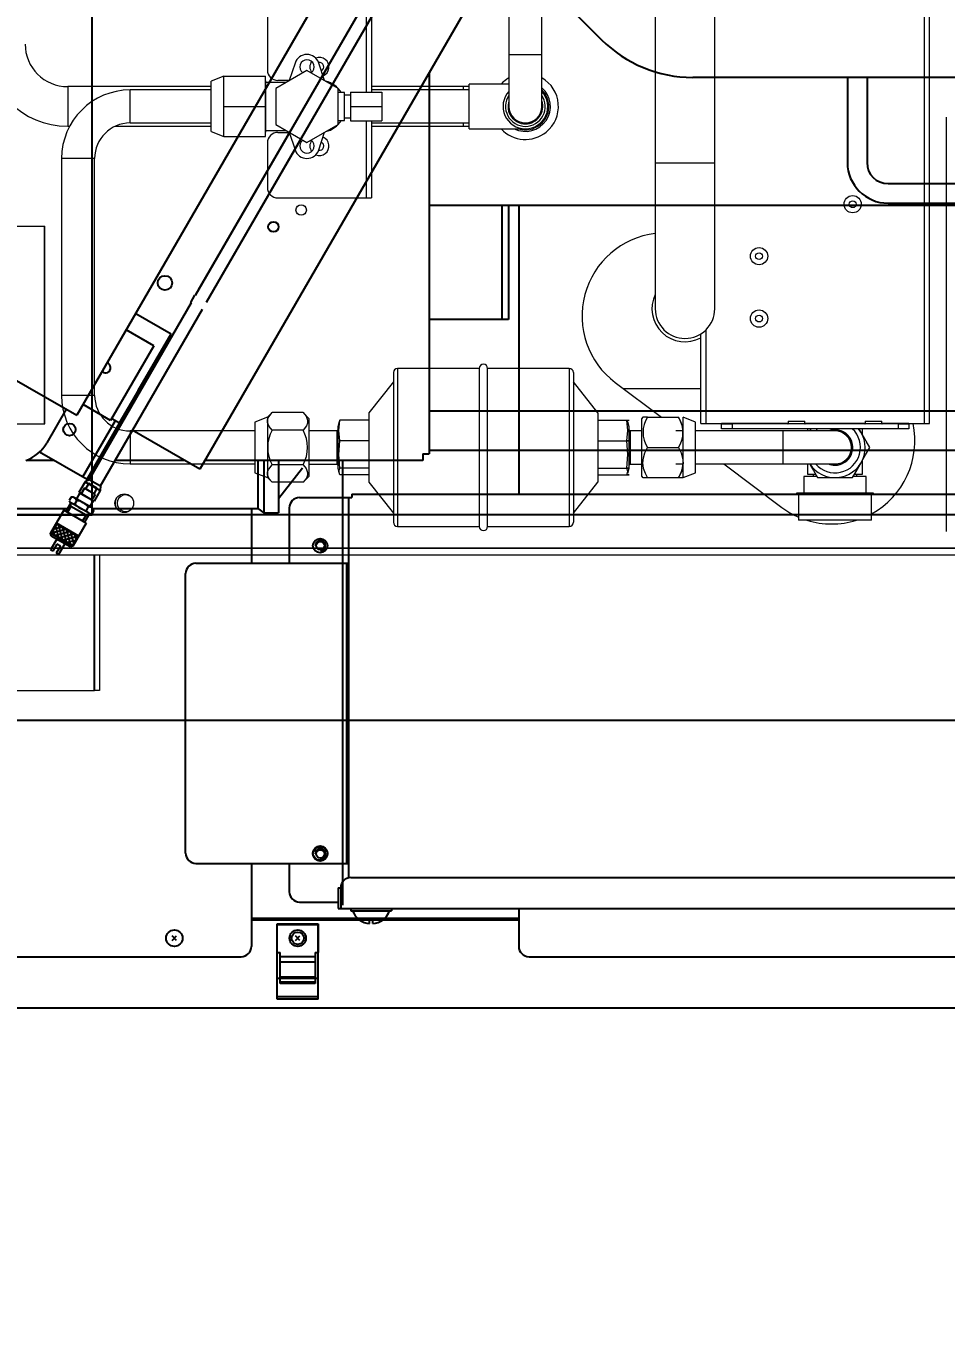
# Model space of a CAD drawing. Header units: millimetres. Extents: x 0 to 31017, y 0 to 21335.
# Drawn here: x 27232.9 to 27277.7, y 3327.3 to 3390.4 of the extents above; entities that cross this region are included whole.
import ezdxf
from ezdxf import colors
from ezdxf.entities.mleader import LeaderData, LeaderLine
from ezdxf.enums import TextEntityAlignment as Align
from ezdxf.math import Vec2, Vec3

# ---------------------------------------------------------------- set-up
doc = ezdxf.new("R2010")
doc.units = ezdxf.units.MM
doc.layers.add('DIM', color=2, linetype='Continuous')
doc.styles.get("Standard").update_dxf_attribs({"font": 'arial.ttf'})

# ---------------------------------------------------------------- blocks, each defined once
blk = doc.blocks.new('Q6')
for p, q in [((-10, -29.73), (-10, 6.5)), ((10, 6.5), (-10, 6.5)), ((10, -29.73), (10, 6.5)), ((10, -19.66), (-10, -19.66)), ((10, -28.61), (-10, -28.61)), ((10, -29.73), (-10, -29.73))]:
    blk.add_line(p, q)
blk.add_circle((0, 0), 3)
blk = doc.blocks.new('3F機組圖灰底')
at = {"layer": 'DIM'}
h = blk.add_hatch(dxfattribs=at)
h.set_pattern_fill('ANSI37', color=8, scale=0.05, angle=-120, style=0)
h.set_pattern_definition([(285, (106819.56572, -45591.3163), (0.1533407, 0.0410875), []), (15, (106819.56572, -45591.3163), (-0.0410875, 0.1533407), [])])
h.paths.add_polyline_path([(106823.182, -45607.483), (106822.897, -45607.976), (106823.443, -45608.291), (106823.728, -45607.798)])
h.paths.add_polyline_path([(106822.636, -45607.168), (106822.351, -45607.661), (106822.897, -45607.976), (106823.182, -45607.483)])
at = {"color": 8, "linetype": 'Continuous', "lineweight": 15}
for p, q in [((106851.764, -45568.103), (106851.764, -45589.655)), ((106854.654, -45589.655), (106854.654, -45568.103)), ((106832.902, -45570.362), (106832.902, -45585.122)), ((106837.708, -45570.932), (106837.708, -45586.192)), ((106837.961, -45570.932), (106837.961, -45586.192)), ((106844.645, -45572.221), (106844.645, -45584.363)), ((106846.252, -45584.363), (106846.252, -45572.221)), ((106864.855, -45602.322), (106864.855, -45579.051)), ((106865.108, -45602.322), (106865.108, -45579.051)), ((106844.645, -45584.363), (106844.645, -45586.892)), ((106844.645, -45584.363), (106846.252, -45584.363)), ((106846.252, -45586.892), (106846.252, -45584.363)), ((106834.824, -45585.138), (106833.305, -45586.015)), ((106834.248, -45584.778), (106833.963, -45585.635)), ((106836.344, -45586.015), (106834.824, -45585.138)), ((106835.685, -45585.635), (106835.4, -45584.778)), ((106830.17, -45585.929), (106823.189, -45585.929)), ((106823.189, -45585.929), (106823.189, -45586.892)), ((106830.777, -45585.425), (106830.17, -45585.67)), ((106830.17, -45586.892), (106830.17, -45585.67)), ((106830.777, -45586.159), (106830.777, -45585.425)), ((106830.777, -45585.425), (106832.801, -45585.425)), ((106832.801, -45586.892), (106832.801, -45585.425)), ((106832.821, -45585.648), (106832.801, -45585.648)), ((106832.821, -45586.892), (106832.821, -45585.648)), ((106833.8, -45585.729), (106832.821, -45585.729)), ((106833.966, -45585.628), (106833.408, -45585.628)), ((106836.251, -45585.929), (106836.195, -45585.929)), ((106842.413, -45585.929), (106837.961, -45585.929)), ((106842.716, -45585.929), (106842.413, -45585.929)), ((106842.413, -45585.929), (106842.413, -45586.089)), ((106844.645, -45585.803), (106842.716, -45585.803)), ((106842.716, -45587.982), (106842.716, -45585.803)), ((106830.17, -45586.089), (106826.224, -45586.089)), ((106826.224, -45587.696), (106826.224, -45586.089)), ((106830.777, -45586.892), (106830.777, -45586.159)), ((106833.305, -45586.015), (106833.305, -45587.77)), ((106836.344, -45587.77), (106836.344, -45586.015)), ((106836.408, -45586.089), (106836.344, -45586.089)), ((106836.646, -45586.209), (106836.344, -45586.209)), ((106836.646, -45586.892), (106836.646, -45586.209)), ((106836.949, -45586.336), (106836.646, -45586.336)), ((106836.949, -45586.192), (106836.949, -45586.892)), ((106836.949, -45586.192), (106838.467, -45586.192)), ((106842.716, -45586.089), (106837.961, -45586.089)), ((106838.467, -45586.192), (106838.467, -45586.892)), ((106823.189, -45586.892), (106823.189, -45587.856)), ((106830.17, -45588.115), (106830.17, -45586.892)), ((106830.777, -45586.892), (106832.801, -45586.892)), ((106830.777, -45587.626), (106830.777, -45586.892)), ((106832.801, -45588.36), (106832.801, -45586.892)), ((106832.821, -45588.137), (106832.821, -45586.892)), ((106836.646, -45587.575), (106836.646, -45586.892)), ((106836.949, -45586.892), (106838.467, -45586.892)), ((106836.949, -45586.892), (106836.949, -45587.593)), ((106838.467, -45586.892), (106838.467, -45587.593)), ((106826.224, -45587.696), (106830.17, -45587.696)), ((106830.777, -45588.36), (106830.777, -45587.626)), ((106833.305, -45587.77), (106834.824, -45588.647)), ((106834.824, -45588.647), (106836.344, -45587.77)), ((106836.344, -45587.575), (106836.646, -45587.575)), ((106836.344, -45587.696), (106836.408, -45587.696)), ((106836.646, -45587.449), (106836.949, -45587.449)), ((106836.949, -45587.593), (106838.467, -45587.593)), ((106837.708, -45587.593), (106837.708, -45591.344)), ((106837.961, -45587.593), (106837.961, -45591.344)), ((106837.961, -45587.696), (106842.716, -45587.696)), ((106842.413, -45587.696), (106842.413, -45587.856)), ((106865.907, -45587.419), (106865.907, -45607.574)), ((106823.189, -45587.856), (106823.282, -45587.856)), ((106825.497, -45587.856), (106830.17, -45587.856)), ((106830.17, -45588.115), (106830.777, -45588.36)), ((106830.777, -45588.36), (106832.801, -45588.36)), ((106832.801, -45588.137), (106832.821, -45588.137)), ((106832.821, -45588.056), (106833.8, -45588.056)), ((106833.408, -45588.157), (106833.966, -45588.157)), ((106833.963, -45588.15), (106834.248, -45589.007)), ((106835.4, -45589.007), (106835.685, -45588.15)), ((106836.195, -45587.856), (106836.251, -45587.856)), ((106837.961, -45587.856), (106842.413, -45587.856)), ((106842.413, -45587.856), (106842.716, -45587.856)), ((106842.716, -45587.982), (106845.448, -45587.982)), ((106832.902, -45588.663), (106832.902, -45590.838)), ((106822.891, -45589.422), (106822.891, -45600.956)), ((106824.498, -45589.422), (106822.891, -45589.422)), ((106824.498, -45600.956), (106824.498, -45589.422)), ((106851.764, -45589.655), (106851.764, -45596.737)), ((106854.654, -45589.655), (106851.764, -45589.655)), ((106854.654, -45596.737), (106854.654, -45589.655)), ((106833.408, -45591.344), (106837.708, -45591.344)), ((106837.708, -45591.344), (106837.961, -45591.344)), ((106820.312, -45592.72), (106822.067, -45592.72)), ((106822.067, -45592.72), (106822.081, -45592.72)), ((106822.067, -45602.333), (106822.067, -45592.72)), ((106822.081, -45602.333), (106822.081, -45592.72)), ((106854.231, -45602.322), (106854.231, -45597.759)), ((106853.978, -45602.322), (106853.978, -45597.961)), ((106843.202, -45599.641), (106839.231, -45599.641)), ((106839.231, -45599.641), (106839.231, -45607.331)), ((106843.202, -45599.641), (106843.202, -45607.331)), ((106847.578, -45599.641), (106843.607, -45599.641)), ((106843.607, -45600.829), (106843.607, -45599.641)), ((106847.578, -45599.641), (106847.578, -45607.331)), ((106839.029, -45600.297), (106837.84, -45601.795)), ((106839.029, -45599.843), (106839.029, -45607.128)), ((106847.78, -45599.843), (106847.78, -45607.128)), ((106848.969, -45601.795), (106847.78, -45600.297)), ((106849.819, -45600.329), (106852.072, -45602.018)), ((106824.498, -45600.956), (106822.891, -45600.956)), ((106843.607, -45607.331), (106843.607, -45600.829)), ((106853.978, -45600.633), (106850.224, -45600.633)), ((106820.312, -45602.333), (106822.067, -45602.333)), ((106822.067, -45602.333), (106822.081, -45602.333)), ((106832.902, -45602.018), (106832.295, -45602.247)), ((106832.295, -45602.247), (106832.295, -45604.725)), ((106833.13, -45601.791), (106832.902, -45602.019)), ((106832.902, -45602.018), (106832.902, -45604.954)), ((106834.632, -45601.791), (106833.13, -45601.791)), ((106834.926, -45602.085), (106834.632, -45601.791)), ((106834.926, -45603.486), (106834.926, -45602.085)), ((106836.384, -45602.244), (106836.322, -45602.483)), ((106836.423, -45602.151), (106836.395, -45602.246)), ((106837.84, -45602.151), (106836.423, -45602.151)), ((106837.84, -45601.795), (106837.84, -45605.177)), ((106848.969, -45601.795), (106848.969, -45605.177)), ((106848.969, -45602.151), (106850.386, -45602.151)), ((106850.386, -45602.151), (106850.487, -45602.151)), ((106850.386, -45602.151), (106850.487, -45602.151)), ((106850.386, -45602.151), (106850.414, -45602.246)), ((106850.487, -45602.483), (106850.425, -45602.244)), ((106851.164, -45602.015), (106851.094, -45602.085)), ((106851.094, -45602.085), (106851.094, -45604.887)), ((106851.388, -45602.018), (106851.164, -45602.018)), ((106851.388, -45602.018), (106852.89, -45602.018)), ((106853.725, -45602.247), (106853.118, -45602.018)), ((106853.118, -45604.22), (106853.118, -45602.018)), ((106853.725, -45604.106), (106853.725, -45602.247)), ((106853.978, -45602.322), (106854.231, -45602.322)), ((106854.231, -45602.322), (106854.99, -45602.322)), ((106854.99, -45602.322), (106854.99, -45602.343)), ((106858.233, -45602.322), (106854.99, -45602.322)), ((106858.233, -45602.211), (106858.233, -45602.322)), ((106858.233, -45602.211), (106859.032, -45602.211)), ((106858.233, -45602.322), (106859.032, -45602.322)), ((106859.032, -45602.322), (106859.032, -45602.211)), ((106861.976, -45602.322), (106859.032, -45602.322)), ((106861.976, -45602.211), (106861.976, -45602.322)), ((106861.976, -45602.211), (106862.776, -45602.211)), ((106861.976, -45602.322), (106862.776, -45602.322)), ((106862.776, -45602.322), (106862.776, -45602.211)), ((106864.096, -45602.322), (106862.776, -45602.322)), ((106864.096, -45602.343), (106864.096, -45602.322)), ((106864.096, -45602.322), (106864.855, -45602.322)), ((106864.855, -45602.322), (106865.108, -45602.322)), ((106832.295, -45602.683), (106826.224, -45602.683)), ((106826.224, -45602.683), (106826.224, -45604.289)), ((106834.632, -45602.639), (106833.13, -45602.639)), ((106836.271, -45602.677), (106834.926, -45602.677)), ((106836.271, -45602.677), (106836.271, -45604.295)), ((106836.322, -45602.483), (106836.322, -45604.211)), ((106850.486, -45602.479), (106850.487, -45602.479)), ((106850.487, -45602.479), (106850.486, -45602.479)), ((106850.487, -45604.489), (106850.487, -45602.483)), ((106851.094, -45602.677), (106850.538, -45602.677)), ((106850.538, -45602.677), (106850.538, -45604.295)), ((106853.118, -45602.683), (106852.764, -45602.683)), ((106857.974, -45602.683), (106853.725, -45602.683)), ((106854.99, -45602.575), (106854.99, -45602.343)), ((106854.99, -45602.343), (106855.496, -45602.343)), ((106855.496, -45602.575), (106854.99, -45602.575)), ((106863.59, -45602.343), (106855.496, -45602.343)), ((106855.496, -45602.343), (106855.496, -45602.575)), ((106863.59, -45602.575), (106855.496, -45602.575)), ((106860.504, -45602.683), (106857.974, -45602.683)), ((106857.974, -45602.683), (106857.974, -45604.289)), ((106859.189, -45602.683), (106859.189, -45602.575)), ((106861.819, -45602.575), (106861.819, -45602.829)), ((106863.59, -45602.343), (106864.096, -45602.343)), ((106863.59, -45602.575), (106863.59, -45602.343)), ((106864.096, -45602.575), (106863.59, -45602.575)), ((106864.096, -45602.343), (106864.096, -45602.575)), ((106834.926, -45604.887), (106834.926, -45603.486)), ((106837.84, -45603.158), (106836.423, -45603.158)), ((106848.969, -45603.158), (106850.386, -45603.158)), ((106850.386, -45603.158), (106850.487, -45603.158)), ((106850.386, -45603.158), (106850.487, -45603.158)), ((106850.487, -45603.158), (106850.386, -45603.158)), ((106851.388, -45603.486), (106852.89, -45603.486)), ((106836.322, -45604.211), (106836.322, -45604.489)), ((106853.118, -45604.954), (106853.118, -45604.22)), ((106853.725, -45604.725), (106853.725, -45604.106)), ((106861.819, -45604.143), (106861.819, -45604.801)), ((106826.224, -45604.289), (106832.295, -45604.289)), ((106832.295, -45604.725), (106832.902, -45604.954)), ((106834.632, -45604.333), (106833.13, -45604.333)), ((106834.926, -45604.295), (106836.271, -45604.295)), ((106836.322, -45604.489), (106836.384, -45604.728)), ((106837.84, -45604.493), (106836.423, -45604.493)), ((106837.84, -45604.821), (106836.423, -45604.821)), ((106848.969, -45604.493), (106850.386, -45604.493)), ((106848.969, -45604.821), (106850.386, -45604.821)), ((106850.386, -45604.493), (106850.487, -45604.493)), ((106850.386, -45604.493), (106850.487, -45604.493)), ((106850.487, -45604.493), (106850.386, -45604.493)), ((106850.487, -45604.821), (106850.386, -45604.821)), ((106850.386, -45604.821), (106850.487, -45604.821)), ((106850.386, -45604.821), (106850.487, -45604.821)), ((106850.425, -45604.728), (106850.486, -45604.493)), ((106850.486, -45604.493), (106850.487, -45604.489)), ((106850.538, -45604.295), (106851.094, -45604.295)), ((106852.764, -45604.289), (106853.118, -45604.289)), ((106853.118, -45604.954), (106853.725, -45604.725)), ((106853.725, -45604.289), (106857.974, -45604.289)), ((106855.1, -45604.289), (106857.914, -45606.4)), ((106857.974, -45604.289), (106860.504, -45604.289)), ((106859.189, -45604.801), (106859.189, -45604.289)), ((106859.569, -45604.801), (106859.189, -45604.801)), ((106859.442, -45604.801), (106859.442, -45604.903)), ((106861.819, -45604.801), (106861.439, -45604.801)), ((106861.566, -45604.903), (106861.566, -45604.801)), ((106832.902, -45604.953), (106833.13, -45605.181)), ((106834.632, -45605.181), (106833.13, -45605.181)), ((106834.632, -45605.181), (106834.926, -45604.887)), ((106837.84, -45605.177), (106839.029, -45606.675)), ((106847.78, -45606.675), (106848.969, -45605.177)), ((106851.094, -45604.887), (106851.164, -45604.957)), ((106851.167, -45604.954), (106851.388, -45604.954)), ((106851.388, -45604.954), (106852.89, -45604.954)), ((106852.89, -45604.954), (106853.113, -45604.954)), ((106858.986, -45604.903), (106858.986, -45605.712)), ((106859.618, -45604.903), (106858.986, -45604.903)), ((106859.657, -45604.954), (106861.351, -45604.954)), ((106862.022, -45604.903), (106861.388, -45604.903)), ((106862.022, -45605.712), (106862.022, -45604.903)), ((106858.632, -45605.712), (106858.632, -45605.763)), ((106862.376, -45605.712), (106858.632, -45605.712)), ((106862.376, -45605.763), (106858.632, -45605.763)), ((106858.733, -45605.763), (106858.733, -45607.027)), ((106862.275, -45607.027), (106862.275, -45605.763)), ((106862.376, -45605.763), (106862.376, -45605.712)), ((106839.231, -45607.331), (106843.202, -45607.331)), ((106843.607, -45607.331), (106847.578, -45607.331)), ((106862.275, -45607.027), (106858.733, -45607.027)), ((106902.393, -45608.383), (106775.983, -45608.383)), ((106902.393, -45608.403), (106775.983, -45608.403)), ((106902.393, -45608.727), (106775.983, -45608.727)), ((106824.474, -45615.304), (106824.474, -45608.727)), ((106824.494, -45608.727), (106824.494, -45615.304)), ((106824.727, -45608.727), (106824.727, -45615.304)), ((106814.396, -45615.304), (106824.474, -45615.304)), ((106824.474, -45615.304), (106824.494, -45615.304)), ((106824.727, -45615.304), (106824.494, -45615.304))]:
    blk.add_line(p, q, dxfattribs=at)
at = {"color": 8}
for points in [[(106699.375, -45554.263), (106939.375, -45554.263), (106939.375, -45616.763), (106699.375, -45616.763)], [(106709.375, -45564.263), (106929.375, -45564.263), (106929.375, -45606.763), (106709.375, -45606.763)], [(106824.375, -45564.263), (106814.375, -45564.263), (106814.375, -45606.763), (106824.375, -45606.763)]]:
    blk.add_lwpolyline(points, close=True, dxfattribs=at)
at = {"color": 8, "linetype": 'Continuous', "lineweight": 15, "flags": 128}
for points in [[(106833.13, -45602.639), (106832.984, -45602.462), (106832.906, -45602.268), (106832.912, -45602.132), (106832.967, -45601.995), (106833.13, -45601.791)], [(106834.632, -45601.791), (106834.778, -45601.968), (106834.855, -45602.162), (106834.85, -45602.298), (106834.795, -45602.435), (106834.632, -45602.639)], [(106836.423, -45603.158), (106836.374, -45602.659), (106836.423, -45602.151)], [(106850.386, -45603.158), (106850.435, -45602.659), (106850.386, -45602.151)], [(106859.335, -45602.575), (106859.286, -45602.66), (106859.273, -45602.683)], [(106862.199, -45603.486), (106862.022, -45603.18), (106861.828, -45602.844), (106861.692, -45602.609), (106861.673, -45602.575)], [(106836.423, -45604.493), (106836.374, -45603.831), (106836.423, -45603.158)], [(106850.386, -45604.493), (106850.435, -45603.831), (106850.386, -45603.158)], [(106851.388, -45604.954), (106851.285, -45604.755), (106851.197, -45604.502), (106851.161, -45604.24), (106851.185, -45603.988), (106851.26, -45603.743), (106851.388, -45603.486)], [(106852.89, -45603.486), (106853.018, -45603.745), (106853.093, -45603.991), (106853.117, -45604.245), (106853.079, -45604.51), (106852.988, -45604.765), (106852.89, -45604.954)], [(106861.351, -45604.954), (106861.528, -45604.648), (106861.722, -45604.312), (106861.858, -45604.077), (106861.995, -45603.838), (106862.199, -45603.486)], [(106833.13, -45605.181), (106832.984, -45605.004), (106832.906, -45604.81), (106832.912, -45604.674), (106832.967, -45604.537), (106833.13, -45604.333)], [(106834.632, -45604.333), (106834.778, -45604.51), (106834.855, -45604.704), (106834.85, -45604.84), (106834.795, -45604.977), (106834.632, -45605.181)], [(106836.423, -45604.821), (106836.374, -45604.658), (106836.423, -45604.493)], [(106850.386, -45604.821), (106850.435, -45604.658), (106850.386, -45604.493)], [(106859.273, -45604.289), (106859.316, -45604.363), (106859.453, -45604.601), (106859.657, -45604.954)]]:
    blk.add_lwpolyline(points, dxfattribs=at)
at = {"color": 8, "linetype": 'Continuous', "lineweight": 15}
for centre, radius in [((106861.364, -45591.648), 0.42), ((106861.364, -45591.648), 0.167), ((106834.541, -45591.931), 0.253), ((106856.811, -45594.177), 0.42), ((106856.811, -45594.177), 0.167), ((106856.811, -45597.213), 0.42), ((106856.811, -45597.213), 0.167), ((106825.941, -45606.198), 0.455)]:
    blk.add_circle(centre, radius, dxfattribs=at)
for centre, radius, start, end in [((106823.189, -45583.857), 3.999, 180, 270), ((106823.189, -45583.857), 2.072, 180, 270), ((106834.824, -45584.97), 0.607, 18.40848, 161.59152), ((106834.824, -45584.97), 0.354, 90, 234.20191), ((106834.824, -45584.97), 0.354, 305.79809, 90), ((106835.431, -45584.97), 0.465, 292.2355, 112.54031), ((106833.408, -45585.122), 0.506, 180, 270), ((106835.431, -45584.97), 0.465, 144.44788, 180), ((106835.431, -45584.97), 0.465, 180, 215.55212), ((106835.431, -45584.97), 0.212, 296.81537, 100.07866), ((106835.431, -45586.892), 1.265, 32.68364, 75.93544), ((106845.448, -45586.892), 1.606, 120.01042, 137.30385), ((106845.448, -45586.892), 1.606, 309.19609, 59.98958), ((106826.224, -45589.422), 3.333, 90, 180), ((106845.448, -45586.892), 1.089, 137.52529, 270), ((106845.448, -45586.892), 0.968, 146.11002, 270), ((106845.448, -45586.892), 1.216, 243.57641, 48.66046), ((106845.448, -45586.892), 1.089, 270, 42.47471), ((106845.448, -45586.892), 0.968, 270, 33.88998), ((106845.448, -45586.892), 1.138, 309.19609, 45.10759), ((106845.448, -45586.892), 0.846, 161.65764, 270), ((106845.448, -45586.892), 0.803, 180, 0), ((106845.448, -45586.892), 0.846, 270, 18.34236), ((106826.224, -45589.422), 1.726, 90, 180), ((106835.431, -45586.892), 1.265, 284.06456, 327.31636), ((106845.448, -45586.892), 1.138, 253.11485, 309.19609), ((106833.408, -45588.663), 0.506, 90, 180), ((106835.431, -45588.815), 0.465, 247.45969, 67.7645), ((106845.448, -45586.892), 1.606, 222.69615, 309.19609), ((106834.824, -45588.815), 0.607, 198.40848, 341.59152), ((106834.824, -45588.815), 0.354, 125.79809, 54.20191), ((106835.431, -45588.815), 0.465, 144.44788, 180), ((106835.431, -45588.815), 0.465, 180, 215.55212), ((106835.431, -45588.815), 0.212, 259.92134, 63.18463), ((106833.408, -45590.838), 0.506, 180, 270), ((106852.248, -45597.091), 4.047, 96.87046, 233.1301), ((106853.209, -45596.737), 1.606, 154.13737, 298.60315), ((106853.209, -45596.737), 1.445, 180, 0), ((106839.231, -45599.843), 0.202, 90, 180), ((106843.405, -45599.641), 0.202, 0, 180), ((106847.578, -45599.843), 0.202, 0, 90), ((106826.224, -45600.956), 3.333, 180, 270), ((106826.224, -45600.956), 1.726, 180, 270), ((106852.505, -45602.752), 1.337, 146.70938, 213.29062), ((106851.773, -45602.752), 1.337, 326.70938, 33.29062), ((106851.763, -45602.756), 1.347, 3.11953, 33.19589), ((106858.212, -45602.322), 0.0202, 270, 0), ((106859.052, -45602.322), 0.0202, 180, 270), ((106861.956, -45602.322), 0.0202, 270, 0), ((106860.342, -45603.162), 4.047, 298.52225, 11.97589), ((106862.796, -45602.322), 0.0202, 180, 270), ((106834.674, -45603.486), 1.761, 151.24029, 208.75971), ((106833.09, -45603.486), 1.76, 331.21966, 28.78034), ((106836.271, -45602.626), 0.0506, 270, 0), ((106850.538, -45602.626), 0.0506, 180, 270), ((106860.504, -45603.486), 1.468, 213.18626, 38.34799), ((106860.504, -45603.486), 1.468, 141.65201, 146.81374), ((106860.504, -45603.486), 1.239, 220.40326, 47.28136), ((106860.504, -45603.486), 1.239, 132.71864, 139.59674), ((106860.504, -45603.486), 0.865, 270, 111.77389), ((106860.504, -45603.486), 0.815, 260.5173, 99.4827), ((106860.504, -45603.486), 0.803, 270, 90), ((106836.271, -45604.346), 0.0506, 0, 90), ((106850.538, -45604.346), 0.0506, 90, 180), ((106851.864, -45604.24), 1.249, 325.18545, 357.75314), ((106860.504, -45603.486), 0.865, 248.22611, 270), ((106826.001, -45606.198), 0.506, 149.36522, 210.63478), ((106826.001, -45606.198), 0.405, 34.72437, 325.27563), ((106860.342, -45603.162), 4.047, 233.1301, 246.57802), ((106839.231, -45607.128), 0.202, 180, 270), ((106843.405, -45607.331), 0.202, 180, 0), ((106847.578, -45607.128), 0.202, 270, 0), ((106860.342, -45603.162), 4.047, 252.74615, 287.25385)]:
    blk.add_arc(centre, radius, start, end, dxfattribs=at)
at = {"layer": 'DIM', "color": 8}
for p, q in [((106839.66, -45574.161), (106823.632, -45601.922)), ((106839.795, -45574.289), (106849.152, -45583.646)), ((106844.422, -45578.916), (106829.61, -45604.542)), ((106837.943, -45581.291), (106829.391, -45596.099)), ((106829.941, -45596.417), (106838.493, -45581.609)), ((106840.775, -45585.226), (106840.775, -45603.793)), ((106888.425, -45585.482), (106853.585, -45585.482)), ((106861.108, -45585.482), (106861.108, -45589.623)), ((106862.061, -45585.482), (106862.061, -45589.623)), ((106834.042, -45588.046), (106829.541, -45595.839)), ((106829.941, -45596.417), (106834.592, -45588.363)), ((106804.656, -45590.965), (106823.632, -45601.922)), ((106863.085, -45590.646), (106867.985, -45590.646)), ((106863.085, -45591.599), (106867.985, -45591.599)), ((106868.275, -45591.713), (106840.775, -45591.713)), ((106844.305, -45591.713), (106844.305, -45597.263)), ((106844.625, -45591.713), (106844.625, -45597.263)), ((106845.125, -45591.713), (106845.125, -45601.71)), ((106829.191, -45596.446), (106824.229, -45605.039)), ((106829.354, -45596.077), (106829.154, -45596.424)), ((106824.777, -45605.359), (106829.741, -45596.763)), ((106826.494, -45596.965), (106828.216, -45597.961)), ((106844.625, -45597.263), (106840.775, -45597.263)), ((106827.375, -45598.54), (106826.032, -45597.765)), ((106824.127, -45605.034), (106828.216, -45597.961)), ((106827.375, -45598.54), (106825.275, -45602.177)), ((106826.621, -45600.72), (106828.216, -45597.961)), ((106823.113, -45601.622), (106822.168, -45603.258)), ((106825.275, -45602.177), (106823.932, -45601.402)), ((106825.714, -45602.29), (106826.303, -45601.271)), ((106823.928, -45604.919), (106825.515, -45602.175)), ((106825.336, -45602.071), (106825.714, -45602.29)), ((106825.806, -45602.343), (106825.714, -45602.29)), ((106840.775, -45601.71), (106885.542, -45601.71)), ((106845.125, -45601.71), (106845.125, -45605.763)), ((106829.61, -45604.542), (106826.325, -45602.643)), ((106822.533, -45604.113), (106821.185, -45604.113)), ((106821.821, -45603.701), (106824.127, -45605.034)), ((106824.764, -45604.113), (106824.66, -45604.113)), ((106828.867, -45604.113), (106825.497, -45604.113)), ((106840.455, -45604.113), (106829.858, -45604.113)), ((106832.434, -45604.113), (106832.434, -45606.463)), ((106832.734, -45604.113), (106832.734, -45606.663)), ((106833.434, -45604.113), (106833.434, -45606.663)), ((106836.575, -45625.763), (106836.575, -45604.113)), ((106840.455, -45603.793), (106840.455, -45604.113)), ((106840.455, -45603.793), (106840.775, -45603.793)), ((106840.775, -45603.615), (106884.589, -45603.615)), ((106845.125, -45603.615), (106845.125, -45605.763)), ((106833.434, -45605.965), (106834.609, -45604.483)), ((106824.034, -45605.157), (106823.734, -45605.677)), ((106823.997, -45605.471), (106823.842, -45605.739)), ((106824.517, -45605.771), (106823.997, -45605.471)), ((106824.227, -45605.038), (106824.034, -45605.157)), ((106824.034, -45605.157), (106824.77, -45605.582)), ((106824.213, -45605.237), (106824.058, -45605.506)), ((106824.611, -45605.467), (106824.213, -45605.237)), ((106824.227, -45605.038), (106824.777, -45605.355)), ((106824.611, -45605.467), (106824.456, -45605.736)), ((106824.777, -45605.355), (106824.77, -45605.582)), ((106823.362, -45605.901), (106823.262, -45606.074)), ((106824.349, -45606.413), (106823.524, -45605.937)), ((106823.637, -45606.059), (106823.537, -45606.233)), ((106823.773, -45605.699), (106823.608, -45605.985)), ((106823.734, -45605.677), (106824.47, -45606.102)), ((106824.431, -45606.079), (106823.773, -45605.699)), ((106824.431, -45606.079), (106824.266, -45606.365)), ((106824.517, -45605.771), (106824.362, -45606.039)), ((106824.77, -45605.582), (106824.47, -45606.102)), ((106834.465, -45605.923), (106836.72, -45605.923)), ((106834.465, -45605.923), (106837.005, -45605.923)), ((106836.845, -45605.923), (106836.845, -45624.427)), ((106837.005, -45605.763), (106876.685, -45605.763)), ((106837.005, -45605.763), (106837.005, -45605.923)), ((106818.184, -45606.463), (106823.165, -45606.463)), ((106821.412, -45606.463), (106823.165, -45606.463)), ((106823.001, -45606.535), (106822.351, -45607.661)), ((106824.093, -45607.165), (106823.001, -45606.535)), ((106823.334, -45606.168), (106823.092, -45606.588)), ((106823.344, -45606.353), (106823.179, -45606.638)), ((106823.344, -45606.353), (106823.334, -45606.168)), ((106824.08, -45606.778), (106823.344, -45606.353)), ((106824.199, -45606.673), (106823.374, -45606.197)), ((106824.244, -45606.693), (106824.002, -45607.113)), ((106824.08, -45606.778), (106824.244, -45606.693)), ((106824.187, -45606.377), (106824.087, -45606.55)), ((106824.462, -45606.536), (106824.362, -45606.709)), ((106824.412, -45606.463), (106829.434, -45606.463)), ((106824.412, -45606.463), (106832.434, -45606.463)), ((106832.125, -45606.463), (106832.125, -45609.123)), ((106832.125, -45606.463), (106832.125, -45609.123)), ((106832.434, -45606.463), (106832.734, -45606.663)), ((106832.734, -45606.663), (106833.434, -45606.663)), ((106833.965, -45606.383), (106833.965, -45609.123)), ((106823.728, -45607.798), (106822.636, -45607.168)), ((106824.093, -45607.165), (106823.443, -45608.291)), ((106824.08, -45606.778), (106823.915, -45607.063)), ((106822.388, -45607.798), (106822.351, -45607.661)), ((106823.443, -45608.291), (106822.351, -45607.661)), ((106822.652, -45607.95), (106822.352, -45608.47)), ((106823.306, -45608.328), (106822.388, -45607.798)), ((106822.46, -45608.532), (106822.352, -45608.47)), ((106822.66, -45608.186), (106822.46, -45608.532)), ((106822.834, -45608.286), (106822.634, -45608.632)), ((106822.742, -45608.695), (106822.634, -45608.632)), ((106822.834, -45608.286), (106822.66, -45608.186)), ((106823.042, -45608.175), (106822.742, -45608.695)), ((106823.443, -45608.291), (106823.306, -45608.328)), ((106829.425, -45609.123), (106836.845, -45609.123)), ((106836.745, -45609.123), (106836.745, -45623.723)), ((106828.925, -45623.223), (106828.925, -45609.623)), ((106829.425, -45623.723), (106836.845, -45623.723)), ((106832.125, -45623.723), (106832.125, -45627.763)), ((106832.125, -45623.723), (106832.125, -45627.763)), ((106833.965, -45623.723), (106833.965, -45625.103)), ((106836.345, -45624.913), (106836.345, -45625.913)), ((106836.345, -45624.913), (106836.465, -45624.913)), ((106836.465, -45624.913), (106836.465, -45625.913)), ((106836.965, -45624.413), (106877.045, -45624.413)), ((106834.465, -45625.603), (106836.345, -45625.603)), ((106836.345, -45625.913), (106877.045, -45625.913)), ((106836.951, -45625.913), (106836.951, -45626.027)), ((106836.951, -45626.027), (106838.938, -45626.027)), ((106838.938, -45625.913), (106838.938, -45626.027)), ((106845.125, -45625.913), (106845.125, -45627.763)), ((106845.125, -45625.913), (106845.125, -45627.763)), ((106837.304, -45626.413), (106832.125, -45626.413)), ((106845.125, -45626.413), (106832.125, -45626.413)), ((106832.125, -45626.463), (106837.364, -45626.463)), ((106832.125, -45626.463), (106845.125, -45626.463)), ((106833.375, -45628.063), (106833.375, -45626.663)), ((106833.375, -45626.663), (106835.375, -45626.663)), ((106833.375, -45626.663), (106835.375, -45626.663)), ((106835.375, -45626.663), (106835.375, -45628.063)), ((106837.867, -45626.413), (106838.022, -45626.413)), ((106837.867, -45626.656), (106837.867, -45626.413)), ((106838.022, -45626.656), (106838.022, -45626.413)), ((106838.525, -45626.463), (106845.125, -45626.463)), ((106845.125, -45626.413), (106838.586, -45626.413)), ((106828.481, -45627.469), (106828.269, -45627.256)), ((106828.269, -45627.469), (106828.481, -45627.256)), ((106834.269, -45627.469), (106834.481, -45627.256)), ((106834.481, -45627.469), (106834.269, -45627.256)), ((106834.481, -45627.469), (106834.269, -45627.256)), ((106834.269, -45627.469), (106834.481, -45627.256)), ((106833.375, -45628.063), (106833.525, -45628.063)), ((106833.525, -45629.563), (106833.525, -45628.063)), ((106835.225, -45628.063), (106835.225, -45629.563)), ((106835.225, -45628.063), (106835.375, -45628.063)), ((106791.715, -45628.263), (106831.625, -45628.263)), ((106835.225, -45628.263), (106833.525, -45628.263)), ((106835.225, -45628.523), (106833.525, -45628.523)), ((106845.625, -45628.263), (106881.875, -45628.263)), ((106845.625, -45628.263), (106881.875, -45628.263)), ((106835.225, -45629.263), (106833.525, -45629.263)), ((106835.225, -45629.509), (106833.525, -45629.509)), ((106835.225, -45629.563), (106833.525, -45629.563)), ((106908.375, -45630.763), (106730.375, -45630.763))]:
    blk.add_line(p, q, dxfattribs=at)
for centre, radius in [((106833.191, -45592.751), 0.25), ((106833.191, -45592.751), 0.25), ((106827.918, -45595.479), 0.35), ((106823.275, -45602.613), 0.3), ((106835.465, -45608.263), 0.35), ((106835.475, -45608.263), 0.2), ((106835.475, -45608.263), 0.2), ((106835.465, -45623.223), 0.35), ((106835.465, -45623.263), 0.35), ((106835.475, -45623.263), 0.2), ((106835.475, -45623.263), 0.2), ((106828.375, -45627.363), 0.4), ((106834.375, -45627.363), 0.4), ((106834.375, -45627.363), 0.4)]:
    blk.add_circle(centre, radius, dxfattribs=at)
for centre, radius, start, end in [((106853.585, -45579.212), 6.27, 225, 270), ((106863.085, -45589.623), 1.976, 180, 270), ((106863.085, -45589.623), 1.024, 180, 270), ((106825.026, -45599.608), 0.25, 228.463, 71.537), ((106820.436, -45602.258), 2, 291.113, 330), ((106823.513, -45605.957), 0.277, 205.03966, 274.96034), ((106823.386, -45606.177), 0.277, 25.03966, 94.96034), ((106823.42, -45607.07), 1.033, 42.10345, 77.89655), ((106834.465, -45606.423), 0.5, 90, 180), ((106834.465, -45606.423), 0.5, 90, 180), ((106824.304, -45605.54), 1.033, 222.10345, 257.89655), ((106824.338, -45606.433), 0.277, 205.03966, 274.96034), ((106824.211, -45606.653), 0.277, 25.03966, 94.96034), ((106835.475, -45608.263), 0.25, 270, 180), ((106835.475, -45608.263), 0.25, 270, 180), ((106829.425, -45609.623), 0.5, 90, 180), ((106835.475, -45623.263), 0.25, 270, 180), ((106835.475, -45623.263), 0.25, 270, 180), ((106829.425, -45623.223), 0.5, 180, 270), ((106836.965, -45624.913), 0.5, 90, 180), ((106834.465, -45625.103), 0.5, 180, 270), ((106837.945, -45625.702), 0.957, 199.84879, 265.35138), ((106837.945, -45625.702), 0.957, 274.64862, 340.15121), ((106831.625, -45627.763), 0.5, 270, 0), ((106831.625, -45627.763), 0.5, 270, 0), ((106845.625, -45627.763), 0.5, 180, 270), ((106845.625, -45627.763), 0.5, 180, 270)]:
    blk.add_arc(centre, radius, start, end, dxfattribs=at)
at = {"layer": 'DIM', "color": 8, "xscale": 0.1, "yscale": 0.1, "zscale": 0.1}
blk.add_blockref('Q6', (106834.375, -45627.363), dxfattribs=at)
blk = doc.blocks.new('_DetailCallout')
at = {"color": 0, "linetype": 'ByBlock', "lineweight": -2, "transparency": 16777216}
blk.add_line((8, 0), (-8, 0), dxfattribs=at)
blk.add_circle((0, 0), 8, dxfattribs=at)
at = {"color": 0, "transparency": 16777216}
for tag, p in [('視圖號碼', (0, 1)), ('圖紙號碼', (0, -6))]:
    blk.add_attdef(tag, text='', height=3, dxfattribs=at).set_placement(p, align=Align.CENTER)

msp = doc.modelspace()

# ---------------------------------------------------------------- block references
at = {"color": 30}
msp.add_blockref('3F機組圖灰底', (-79588.225, 48973.327), dxfattribs=at)

# ---------------------------------------------------------------- leaders
at = {"color": 54}
ml = msp.add_multileader_block('Standard', dxfattribs=at)
ml.set_content('_DetailCallout', color=54, scale=15)
ml.set_attribute('視圖號碼', '冷藏庫', width=0)
ml.set_attribute('圖紙號碼', 'A機', width=0)
ml.set_leader_properties()
ml.build(insert=Vec2(0, 0))
ml.multileader.update_dxf_attribs({"leader_type": 0})
ctx = ml.context
ctx.base_point, ctx.plane_origin = Vec3(29838.443, 5795.864), Vec3(29958.443, 5795.864)
notes = []
notes.append((ctx, [(0, (0, 0, 0), (0, 0), (1, 0), 1, [])]))
ctx.block.insert = Vec3(29958.443, 5795.864)
at = {"color": 230}
ml = msp.add_multileader_block('Standard', dxfattribs=at)
ml.set_content('_DetailCallout', color=230, scale=15)
ml.set_attribute('視圖號碼', '冷藏庫', width=0)
ml.set_attribute('圖紙號碼', 'A機', width=0)
ml.set_leader_properties()
ml.build(insert=Vec2(0, 0))
ml.multileader.update_dxf_attribs({"leader_type": 0})
ctx = ml.context
ctx.base_point, ctx.plane_origin = Vec3(29234.446, 5540.763), Vec3(29354.446, 5540.763)
notes.append((ctx, [(0, (0, 0, 0), (0, 0), (1, 0), 1, [])]))
ctx.block.insert = Vec3(29354.446, 5540.763)
at = {"color": 30}
ml = msp.add_multileader_block('Standard', dxfattribs=at)
ml.set_content('_DetailCallout', color=30, scale=15)
ml.set_attribute('視圖號碼', '冷藏庫', width=0)
ml.set_attribute('圖紙號碼', 'A', width=0)
ml.set_leader_properties()
ml.build(insert=Vec2(0, 0))
ml.multileader.update_dxf_attribs({"leader_type": 0})
ctx = ml.context
ctx.base_point, ctx.plane_origin = Vec3(29710.714, 5353.362), Vec3(29830.714, 5353.362)
notes.append((ctx, [(0, (0, 0, 0), (0, 0), (1, 0), 1, [])]))
ctx.block.insert = Vec3(29830.714, 5353.362)
ml = msp.add_multileader_block('Standard', dxfattribs=at)
ml.set_content('_DetailCallout', color=30, scale=15)
ml.set_attribute('視圖號碼', '急速庫', width=0)
ml.set_attribute('圖紙號碼', 'B', width=0)
ml.set_leader_properties()
ml.build(insert=Vec2(0, 0))
ml.multileader.update_dxf_attribs({"leader_type": 0})
ctx = ml.context
ctx.base_point, ctx.plane_origin = Vec3(27687.375, 4294.553), Vec3(27807.375, 4294.553)
notes.append((ctx, [(0, (0, 0, 0), (0, 0), (1, 0), 1, [])]))
ctx.block.insert = Vec3(27807.375, 4294.553)
ml = msp.add_multileader_block('Standard', dxfattribs=at)
ml.set_content('_DetailCallout', color=30, scale=15)
ml.set_attribute('視圖號碼', '急速庫', width=0)
ml.set_attribute('圖紙號碼', 'A-2', width=0)
ml.set_leader_properties()
ml.build(insert=Vec2(0, 0))
ml.multileader.update_dxf_attribs({"leader_type": 0})
ctx = ml.context
ctx.base_point, ctx.plane_origin = Vec3(28019.574, 4294.553), Vec3(28139.574, 4294.553)
notes.append((ctx, [(0, (0, 0, 0), (0, 0), (1, 0), 1, [])]))
ctx.block.insert = Vec3(28139.574, 4294.553)
ml = msp.add_multileader_block('Standard', dxfattribs=at)
ml.set_content('_DetailCallout', color=30, scale=15)
ml.set_attribute('視圖號碼', '急速庫', width=0)
ml.set_attribute('圖紙號碼', 'A-1', width=0)
ml.set_leader_properties()
ml.build(insert=Vec2(0, 0))
ml.multileader.update_dxf_attribs({"leader_type": 0})
ctx = ml.context
ctx.base_point, ctx.plane_origin = Vec3(28356.633, 4294.553), Vec3(28476.633, 4294.553)
notes.append((ctx, [(0, (0, 0, 0), (0, 0), (1, 0), 1, [])]))
ctx.block.insert = Vec3(28476.633, 4294.553)
at = {"color": 230}
ml = msp.add_multileader_block('Standard', dxfattribs=at)
ml.set_content('_DetailCallout', color=230, scale=15)
ml.set_attribute('視圖號碼', '急速庫', width=0)
ml.set_attribute('圖紙號碼', 'B機', width=0)
ml.set_leader_properties()
ml.build(insert=Vec2(0, 0))
ml.multileader.update_dxf_attribs({"leader_type": 0})
ctx = ml.context
ctx.base_point, ctx.plane_origin = Vec3(27021.054, 4196.215), Vec3(27141.054, 4196.215)
notes.append((ctx, [(0, (0, 0, 0), (0, 0), (1, 0), 1, [])]))
ctx.block.insert = Vec3(27141.054, 4196.215)
ml = msp.add_multileader_block('Standard', dxfattribs=at)
ml.set_content('_DetailCallout', color=230, scale=15)
ml.set_attribute('視圖號碼', '急速庫', width=0)
ml.set_attribute('圖紙號碼', 'A機', width=0)
ml.set_leader_properties()
ml.build(insert=Vec2(0, 0))
ml.multileader.update_dxf_attribs({"leader_type": 0})
ctx = ml.context
ctx.base_point, ctx.plane_origin = Vec3(27021.054, 3903.215), Vec3(27141.054, 3903.215)
notes.append((ctx, [(0, (0, 0, 0), (0, 0), (1, 0), 1, [])]))
ctx.block.insert = Vec3(27141.054, 3903.215)
for ctx, leaders in notes:
    for number, flags, end, landing, length, lines in leaders:
        leader = LeaderData()
        leader.index, (leader.has_last_leader_line, leader.has_dogleg_vector, leader.attachment_direction) = number, flags
        leader.last_leader_point, leader.dogleg_vector, leader.dogleg_length = Vec3(end), Vec3(landing), length
        for number, points, colour, breaks in lines:
            line = LeaderLine()
            line.index, line.vertices, line.color, line.breaks = number, Vec3.list(points), colors.encode_raw_color(colour), breaks
            leader.lines.append(line)
        ctx.leaders.append(leader)

doc.saveas('drawing.dxf')
